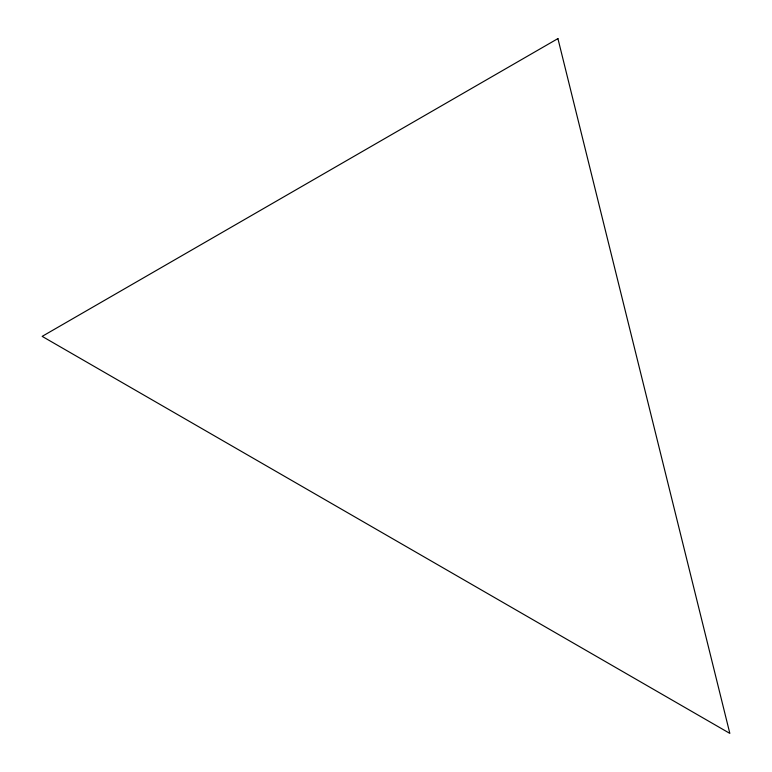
<?xml version="1.0" encoding="UTF-8"?>
<svg xmlns="http://www.w3.org/2000/svg" width="772" height="772" viewBox="0 0 772 772"><rect width="100%" height="100%" fill="white"/><g stroke="black" fill="none" stroke-linecap="round" stroke-linejoin="round"><path stroke-width="1.16" d="M557.924 38.6L42.161 336.37L729.839 733.4L557.924 38.6"/></g></svg>
